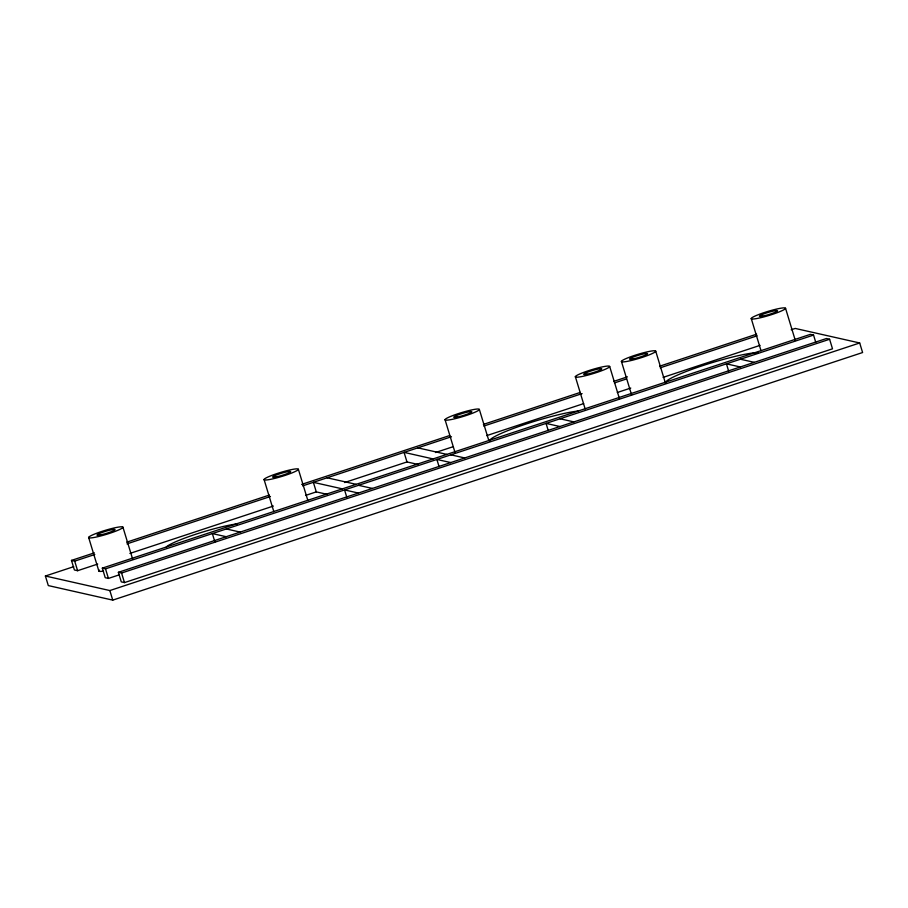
<?xml version="1.0" encoding="UTF-8"?>
<svg xmlns="http://www.w3.org/2000/svg" width="908" height="908" viewBox="0 0 908 908"><rect width="100%" height="100%" fill="white"/><g stroke="black" fill="none" stroke-linecap="round" stroke-linejoin="round"><path stroke-width="1.36" d="M97.712 564.061L77.6 570.701L74.388 569.974L71.482 560.406L94.364 552.859M126.677 542.189L269.358 495.076M301.66 484.407L449.732 435.522M483.385 424.411L580.303 392.415M613.956 381.303L627.417 376.854M659.719 366.185L756.636 334.189M71.482 560.406L74.694 561.133L94.807 554.493M126.984 543.869L270.459 496.494M302.648 485.871L451.48 436.725M483.794 426.056L582.096 393.607M614.41 382.938L626.531 378.931M660.195 367.819L757.136 335.801M791.209 329.763L795.249 328.435L859.694 342.974L862.6 352.531L112.751 600.12L48.306 585.581L45.4 576.013L73.673 566.683M129.889 553.437L273.365 506.062M305.553 495.439L316.279 491.886L327.334 494.383M344.62 482.534L406.977 461.945L418.021 464.442M435.534 452.513L453.035 446.736M486.699 435.624L583.651 403.617M617.315 392.494L630.776 388.056M663.101 377.376L760.053 345.369M119.118 574.889L108.427 578.419L105.226 577.704L102.32 568.136L810.356 334.36L813.557 335.086L815.736 342.259M102.32 568.136L105.521 568.851L813.557 335.086M118.369 572.312L826.405 338.536L829.606 339.251L832.511 348.82L124.475 582.595L121.275 581.88L118.369 572.312L121.57 573.027L829.606 339.251M45.4 576.013L109.845 590.552L859.694 342.974M740.44 359.228L754.276 362.349M740.292 366.968L726.445 363.847L728.625 371.02M560.043 418.781L573.89 421.902M559.895 426.522L546.06 423.4L548.239 430.574M450.879 454.829L464.714 457.95M417.816 447.848L446.827 454.386M450.731 462.569L436.884 459.448L439.063 466.621M433.082 458.926L404.071 452.377L406.977 461.945M327.118 477.79L356.129 484.327M358.558 485.315L372.394 488.436M342.384 488.867L313.374 482.33L316.279 491.886M358.41 493.055L344.563 489.934L346.743 497.107M226.342 528.967L240.189 532.088M226.194 536.707L212.358 533.586L214.901 541.951M785.568 308.357A17.933 2.088 -16.9 0 1 759.474 317.982A17.933 2.088 -16.9 0 1 760.178 313.986A17.933 2.088 -16.9 0 1 785.568 308.357L795.329 340.5M751.245 318.526L761.006 350.67M655.746 351.248A17.933 2.088 -16.9 0 1 629.641 360.873A17.933 2.088 -16.9 0 1 630.356 356.878A17.933 2.088 -16.9 0 1 655.746 351.248L665.507 383.392M621.424 361.418L631.593 394.901M609.688 366.537A17.933 2.088 -16.9 0 1 583.594 376.162A17.933 2.088 -16.9 0 1 584.298 372.166A17.933 2.088 -16.9 0 1 609.688 366.537L619.449 398.68M575.366 376.707L585.127 408.85M479.367 409.497A17.933 2.088 -16.9 0 1 453.274 419.121A17.933 2.088 -16.9 0 1 453.989 415.126A17.933 2.088 -16.9 0 1 479.367 409.497L488.731 440.301M445.045 419.666L455.226 453.149M298.391 469.345A17.933 2.088 -16.9 0 1 272.286 478.97A17.933 2.088 -16.9 0 1 273.002 474.975A17.933 2.088 -16.9 0 1 298.391 469.345L307.744 500.149M264.069 479.515L273.83 511.658M122.966 527.276A17.933 2.088 -16.9 0 1 96.872 536.9A17.933 2.088 -16.9 0 1 97.576 532.905A17.933 2.088 -16.9 0 1 122.966 527.276L132.738 559.407M121.57 573.027L124.475 582.595M105.521 568.851L108.427 578.419M109.845 590.552L112.751 600.12M88.643 537.445L98.813 570.916M74.694 561.133L77.6 570.701M665.519 382.847A50.326 5.868 -16.9 0 1 703.677 365.3A50.326 5.868 -16.9 0 1 758.112 352.633M489.548 441.027A50.326 5.868 -16.9 0 1 523.803 424.774A50.326 5.868 -16.9 0 1 578.419 411.018M166.3 546.945A40.894 4.767 -16.9 0 1 197.093 533.813A40.894 4.767 -16.9 0 1 237.272 523.916M103.557 571.064A17.933 2.088 -16.9 0 1 99.505 570.145M100.311 534.937A9.432 1.101 -16.9 0 0 114.93 529.852A9.432 1.101 -16.9 0 0 102.786 532.224A9.432 1.101 -16.9 0 0 100.311 534.937M275.93 476.95A9.432 1.101 -16.9 0 0 290.549 471.865A9.432 1.101 -16.9 0 0 278.393 474.248A9.432 1.101 -16.9 0 0 275.93 476.95M457.087 417.09A9.432 1.101 -16.9 0 0 471.706 412.005A9.432 1.101 -16.9 0 0 459.561 414.377A9.432 1.101 -16.9 0 0 457.087 417.09M587.045 374.187A9.432 1.101 -16.9 0 0 601.663 369.091A9.432 1.101 -16.9 0 0 589.519 371.474A9.432 1.101 -16.9 0 0 587.045 374.187M632.819 358.989A9.432 1.101 -16.9 0 0 647.438 353.904A9.432 1.101 -16.9 0 0 635.294 356.288A9.432 1.101 -16.9 0 0 632.819 358.989M762.777 316.086A9.432 1.101 -16.9 0 0 777.396 311.001A9.432 1.101 -16.9 0 0 765.251 313.374A9.432 1.101 -16.9 0 0 762.777 316.086"/></g></svg>
